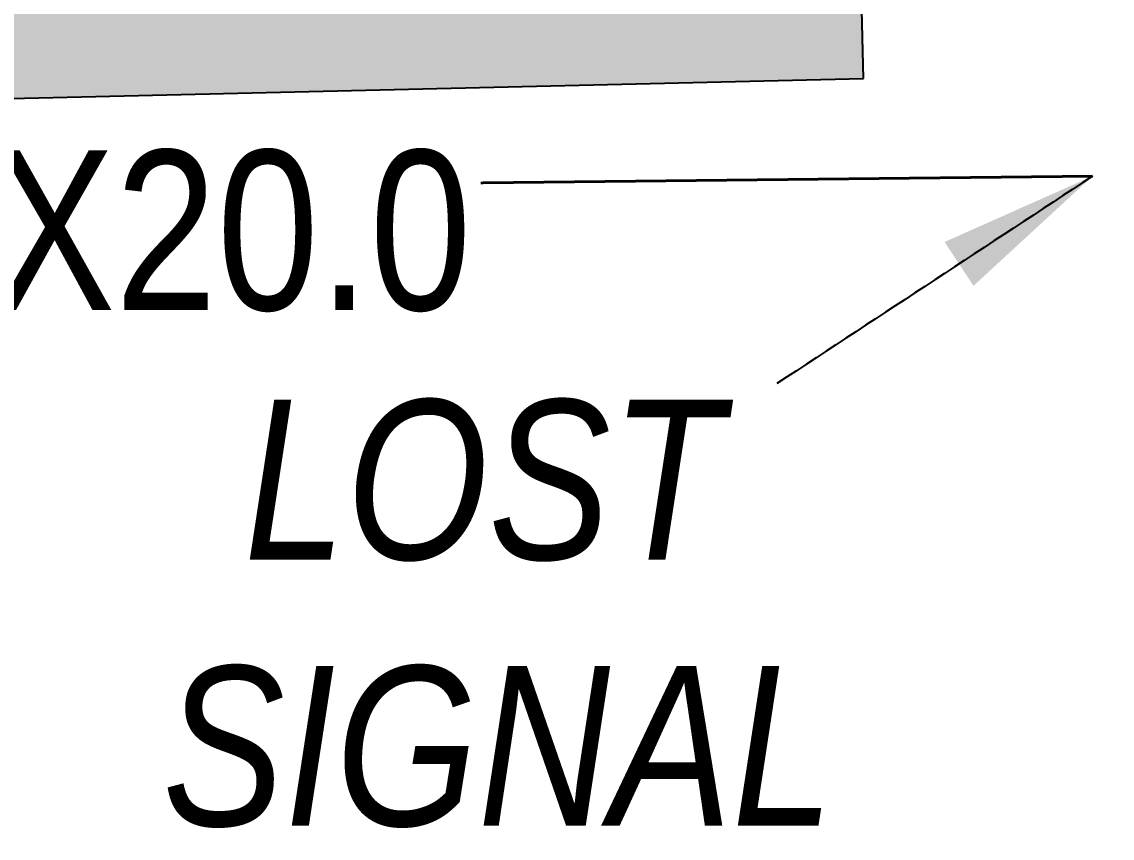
# Model space of a CAD drawing. Extents: x 88833 to 97610, y 5963373 to 5974710.
# Drawn here: x 95619.88 to 95633.53, y 5964461.11 to 5964471.33 of the extents above; entities that cross this region are included whole.
import ezdxf

# ---------------------------------------------------------------- set-up
doc = ezdxf.new("R2010")
doc.units = 0
doc.header["$LTSCALE"] = 5
doc.linetypes.add('COOP2', pattern=[10, 5, -1, 0, -1, 0, -1, 0, -1, 0, -1])
doc.linetypes.add('DASHDOT', pattern=[25.4, 12.7, -6.35, 0, -6.35])
doc.layers.add('AS-RECON EXISTING', color=151, linetype='DASHDOT', lineweight=40)
doc.layers.add('P-APEX RECON-TWS-T-1000', color=104, linetype='Continuous', lineweight=9)
doc.layers.add('AS-RECON EXISTING-T-1000', color=7, linetype='Continuous', true_color=0x7abdff)
doc.layers.add('P-APEX RECON-10m BUFFER', color=51, linetype='COOP2')
doc.layers.add('P-APEX RECON-WORK AREA', color=104, linetype='Continuous')
doc.styles.add('1.8', font='ARIALN.TTF', dxfattribs={"height": 2})
doc.styles.add('100L', font='ARIALN.TTF', dxfattribs={"height": 10})
doc.styles.add('175L', font='ARIALN.TTF', dxfattribs={"height": 2})
doc.dimstyles.new('Compass 1 000', dxfattribs={"dimtxt": 1.8, "dimasz": 2, "dimexe": 0.2, "dimexo": 0.0625, "dimgap": 0.5, "dimtad": 0, "dimtih": 1, "dimtoh": 1, "dimzin": 0, "dimdsep": 46, "dimtxsty": '1.8', "dimcen": 0.1, "dimse1": 1, "dimse2": 1, "dimclrd": 256, "dimclrt": 256, "dimaunit": 1, "dimadec": 4, "dimazin": 0, "dimtfac": 0.06, "dimtofl": 0, "dimtmove": 0, "dimatfit": 0, "dimfxl": 0.2, "dimtolj": 1, "dimtzin": 0, "dimlwd": -1, "dimarcsym": 0})

msp = doc.modelspace()

# ---------------------------------------------------------------- hatches: boundary and pattern name
at = {"layer": 'P-APEX RECON-10m BUFFER', "transparency": 33554687}
h = msp.add_hatch(color=256, dxfattribs=at)
h.dxf.hatch_style = 1
h.paths.add_polyline_path([(94839.164, 5964300.866), (95460.443, 5964314.215), (95460.353, 5964311.378), (95460.442, 5964309.307), (95470.434, 5964309.522), (95470.352, 5964311.435), (95470.63, 5964320.185), (95472.48, 5964323.297), (95472.963, 5964333.81), (95471.065, 5964333.874), (95471.419, 5964345.04), (95473.475, 5964344.945), (95473.709, 5964350.017), (95474.394, 5964364.908), (95472.054, 5964365.016), (95473.832, 5964420.972), (95475.486, 5964470.47), (95575.74, 5964473.871), (95575.856, 5964468.979), (95580.67, 5964469.093), (95580.747, 5964455.407), (95590.74, 5964455.349), (95590.661, 5964469.328), (95595.834, 5964469.45), (95595.714, 5964474.548), (95610.318, 5964475.043), (95610.433, 5964470.152), (95630.412, 5964470.623), (95630.294, 5964475.618), (95630.058, 5964485.607), (95629.941, 5964490.602), (95624.973, 5964490.485), (95623.708, 5964551.127), (95636.676, 5964551.454), (95636.571, 5964556.449), (95623.604, 5964556.122), (95621.833, 5964640.986), (95626.828, 5964641.09), (95626.725, 5964646.035), (95634.69, 5964646.162), (95634.48, 5964656.152), (95626.516, 5964656.025), (95626.411, 5964661.07), (95621.416, 5964660.965), (95620.291, 5964714.908), (95610.3, 5964714.708), (95611.426, 5964660.757), (95606.431, 5964660.653), (95606.848, 5964640.673), (95611.843, 5964640.777), (95614.984, 5964490.249), (95609.962, 5964490.131), (95610.082, 5964485.033), (95595.479, 5964484.538), (95595.363, 5964489.429), (95575.385, 5964488.958), (95575.505, 5964483.86), (95465.811, 5964480.14), (95463.846, 5964421.297), (95462.072, 5964365.475), (95454.431, 5964365.827), (95453.512, 5964345.864), (95461.437, 5964345.499), (95461.078, 5964334.208), (95455.967, 5964334.379), (95455.62, 5964324.106), (94838.842, 5964310.854)])

# ---------------------------------------------------------------- linework, layer by layer
at = {"layer": 'AS-RECON EXISTING', "flags": 128}
msp.add_lwpolyline([(95633.28, 5964469.4), (95623.362, 5964469.293), (95616.75, 5964468.958), (95604.31, 5964468.792), (95583.361, 5964467.263), (95568.024, 5964466.185)], dxfattribs=at)
at = {"layer": 'P-APEX RECON-WORK AREA', "flags": 128}
msp.add_lwpolyline([(95475.486, 5964470.47), (95575.74, 5964473.871), (95575.856, 5964468.979), (95580.67, 5964469.093), (95580.747, 5964455.407), (95590.74, 5964455.349), (95590.661, 5964469.328), (95595.834, 5964469.45), (95595.714, 5964474.548), (95610.318, 5964475.043), (95610.433, 5964470.152), (95630.412, 5964470.623), (95630.294, 5964475.618), (95630.294, 5964475.618), (95630.058, 5964485.607), (95630.058, 5964485.607), (95629.941, 5964490.602), (95624.973, 5964490.485), (95623.708, 5964551.127)], dxfattribs=at)

# ---------------------------------------------------------------- texts
at = {"layer": 'AS-RECON EXISTING-T-1000', "linetype": 'Continuous', "insert": (95621.546, 5964466.6), "char_height": 2, "attachment_point": 1, "style": '100L'}
msp.add_mtext_dynamic_manual_height_columns('\\pi1.1163;{\\fArial Narrow|b0|i1|c0|p34;LOST\\P\\pi0.094497;SIGNAL}', width=8.3568, gutter_width=50, heights=[0], dxfattribs=at)

# ---------------------------------------------------------------- leaders
at = {"layer": 'AS-RECON EXISTING-T-1000', "linetype": 'Continuous', "path_type": 1}
msp.add_leader([(95633.28, 5964469.4), (95629.328, 5964466.802)], dimstyle='Compass 1 000', override={"dimgap": 0.5, "dimtad": 0}, dxfattribs=at)

# ---------------------------------------------------------------- next in the draw order: texts
at = {"layer": 'P-APEX RECON-TWS-T-1000', "insert": (95615.061, 5964469.724), "char_height": 2, "attachment_point": 1, "style": '175L', "bg_fill": 3, "box_fill_scale": 1.1, "bg_fill_color": 256, "bg_fill_transparency": 0}
msp.add_mtext_dynamic_manual_height_columns('20.0X20.0', width=10.36249, gutter_width=100, heights=[0], dxfattribs=at)

doc.saveas('drawing.dxf')
